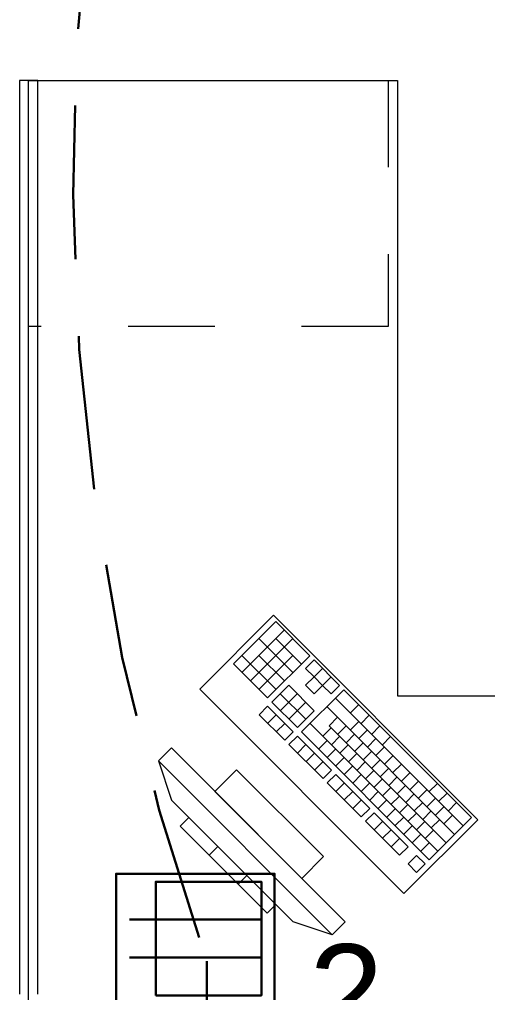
# Model space of a CAD drawing. Header units: inches. Extents: x -19 to 5698, y -728 to 92.
# Drawn here: x 217.236 to 217.998, y 12.979 to 14.561 of the extents above; entities that cross this region are included whole.
import ezdxf

# ---------------------------------------------------------------- set-up
doc = ezdxf.new("R2010")
doc.units = ezdxf.units.IN
doc.header["$MEASUREMENT"] = 0
doc.linetypes.add('HIDDEN', pattern=[0.375, 0.25, -0.125])
doc.linetypes.add('Rayas', pattern=[0.282222, 0.141111, -0.141111])
doc.layers.get('0').update_dxf_attribs({"color": 61})
doc.layers.add('00 conduct tomacorr', color=120, linetype='HIDDEN', lineweight=30)
doc.layers.add('00 IE LUZ EMERGENCIA', color=253, linetype='Continuous', lineweight=0)
doc.layers.add('Interior - Mobiliario', color=7, linetype='Continuous')
doc.styles.add('Annotative', font='arial.ttf')

# ---------------------------------------------------------------- blocks, each defined once
blk = doc.blocks.new('CAJA POP UP 6 MODULOS')
at = {"layer": '00 conduct tomacorr', "linetype": 'Continuous'}
for p, q in [((-0.095, -0.165), (-0.095, -0.0151)), ((-0.052, -0.165), (-0.052, -0.0151)), ((0.052, -0.165), (0.052, -0.0151)), ((0.095, -0.165), (0.095, -0.0151)), ((0, -0.165), (0, -0.18))]:
    blk.add_line(p, q, dxfattribs=at)
for points in [[(-0.147, 0), (0.147, 0), (0.147, -0.18), (-0.147, -0.18)], [(0, 0), (0.147, 0), (0.147, -0.18), (0, -0.18)]]:
    blk.add_lwpolyline(points, close=True, dxfattribs=at)
for points in [[(-0.138, -0.045), (-0.009, -0.045), (-0.009, -0.165), (-0.138, -0.165), (-0.138, -0.045)], [(0.009, -0.045), (0.138, -0.045), (0.138, -0.165), (0.009, -0.165), (0.009, -0.045)]]:
    blk.add_lwpolyline(points, dxfattribs=at)
at = {"color": 1, "insert": (-0.1807, -0.168), "char_height": 0.05, "attachment_point": 1, "rotation": 180}
blk.add_mtext_dynamic_manual_height_columns('{\\fVerdana|b0|i0|c0|p34;2T}', width=0.000481, gutter_width=0.1561, heights=[0], dxfattribs=at)

msp = doc.modelspace()

# ---------------------------------------------------------------- linework, layer by layer
at = {"layer": '00 conduct tomacorr'}
msp.add_line((217.5407, 8.7954, 0.0002), (217.5407, 13.0304), dxfattribs=at)
msp.add_arc((221.1641, 14.3047), 3.8409, 139.0969, 199.3756, dxfattribs=at)
at = {"layer": 'Interior - Mobiliario', "color": 175, "linetype": 'Continuous', "lineweight": 13}
for p, q in [((217.266, 14.4618), (217.236, 14.4618)), ((217.236, 14.4618), (217.236, 12.9768)), ((217.266, 12.9768), (217.266, 14.4618)), ((217.653, 13.5823), (217.5844, 13.5137)), ((217.7084, 13.5269), (217.653, 13.5823)), ((217.6668, 13.5685), (217.5983, 13.4999)), ((217.6807, 13.5546), (217.6121, 13.486)), ((217.681, 13.4995), (217.6256, 13.5549)), ((217.6947, 13.5132), (217.6531, 13.5547)), ((217.6535, 13.4721), (217.5981, 13.5274)), ((217.6672, 13.4858), (217.6257, 13.5273)), ((217.6808, 13.527), (217.626, 13.4722)), ((217.6398, 13.4583), (217.7084, 13.5269)), ((217.5844, 13.5137), (217.6398, 13.4583)), ((217.7153, 13.52), (217.7016, 13.5063)), ((217.7568, 13.4784), (217.7153, 13.52)), ((217.7016, 13.5063), (217.7154, 13.4924)), ((217.7154, 13.4924), (217.7017, 13.4787)), ((217.7292, 13.5061), (217.7154, 13.4924)), ((217.7293, 13.4786), (217.7154, 13.4924)), ((217.743, 13.4923), (217.7293, 13.4786)), ((217.6742, 13.4788), (217.6467, 13.4514)), ((217.7157, 13.4373), (217.6742, 13.4788)), ((217.7017, 13.4787), (217.7156, 13.4649)), ((217.7156, 13.4649), (217.7293, 13.4786)), ((217.7293, 13.4786), (217.7431, 13.4647)), ((217.7431, 13.4647), (217.7568, 13.4784)), ((217.702, 13.4236), (217.6604, 13.4651)), ((217.688, 13.465), (217.6606, 13.4376)), ((217.7638, 13.4715), (217.6952, 13.403)), ((217.9715, 13.2638), (217.7638, 13.4715)), ((217.6399, 13.4446), (217.6262, 13.4309)), ((217.6814, 13.403), (217.6399, 13.4446)), ((217.6467, 13.4514), (217.6883, 13.4099)), ((217.7019, 13.4512), (217.6744, 13.4237)), ((217.9578, 13.2501), (217.7501, 13.4578)), ((217.788, 13.4473), (217.7743, 13.4336)), ((217.6262, 13.4309), (217.6677, 13.3893)), ((217.6537, 13.4307), (217.64, 13.417)), ((217.6883, 13.4099), (217.7157, 13.4373)), ((217.9441, 13.2364), (217.7363, 13.4441)), ((217.8053, 13.43), (217.7916, 13.4163)), ((217.6676, 13.4169), (217.6539, 13.4032)), ((217.9166, 13.209), (217.7089, 13.4167)), ((217.7537, 13.4268), (217.7399, 13.4131)), ((217.9303, 13.2227), (217.7399, 13.4131)), ((217.7675, 13.4129), (217.7538, 13.3992)), ((217.7881, 13.4197), (217.7744, 13.406)), ((217.6677, 13.3893), (217.6814, 13.403)), ((217.6952, 13.403), (217.9029, 13.1952)), ((217.7434, 13.4096), (217.7297, 13.3959)), ((217.7813, 13.3991), (217.7676, 13.3854)), ((217.802, 13.4059), (217.7883, 13.3922)), ((217.8226, 13.4127), (217.8089, 13.399)), ((217.6883, 13.3961), (217.6746, 13.3824)), ((217.6746, 13.3824), (217.73, 13.327)), ((217.7437, 13.3407), (217.6883, 13.3961)), ((217.7022, 13.3823), (217.6885, 13.3685)), ((217.7366, 13.389), (217.7229, 13.3753)), ((217.7572, 13.3958), (217.7435, 13.382)), ((217.7711, 13.3819), (217.7574, 13.3682)), ((217.7952, 13.3852), (217.7815, 13.3715)), ((217.8158, 13.392), (217.8021, 13.3783)), ((217.8399, 13.3954), (217.8262, 13.3816)), ((217.4833, 13.377), (217.4621, 13.3558)), ((217.7662, 13.0941), (217.4833, 13.377)), ((217.716, 13.3684), (217.7023, 13.3547)), ((217.7505, 13.3751), (217.7367, 13.3614)), ((217.7849, 13.3681), (217.7712, 13.3544)), ((217.809, 13.3714), (217.7953, 13.3577)), ((217.8297, 13.3782), (217.816, 13.3645)), ((217.4621, 13.3558), (217.745, 13.0729)), ((217.4621, 13.3558), (217.4833, 13.2921)), ((217.7299, 13.3546), (217.7162, 13.3408)), ((217.7643, 13.3613), (217.7506, 13.3476)), ((217.7988, 13.3542), (217.7851, 13.3405)), ((217.8229, 13.3575), (217.8092, 13.3438)), ((217.8435, 13.3643), (217.8298, 13.3506)), ((217.8574, 13.3505), (217.8437, 13.3368)), ((217.5894, 13.3416), (217.554, 13.3063)), ((217.7308, 13.2002), (217.5894, 13.3416)), ((217.73, 13.327), (217.7437, 13.3407)), ((217.7507, 13.3338), (217.7369, 13.3201)), ((217.806, 13.2784), (217.7507, 13.3338)), ((217.7782, 13.3474), (217.7644, 13.3337)), ((217.8126, 13.3404), (217.7989, 13.3267)), ((217.8367, 13.3437), (217.823, 13.33)), ((217.8712, 13.3366), (217.8575, 13.3229)), ((217.7369, 13.3201), (217.7923, 13.2647)), ((217.7645, 13.3199), (217.7508, 13.3062)), ((217.792, 13.3336), (217.7783, 13.3199)), ((217.8058, 13.3197), (217.7921, 13.306)), ((217.8265, 13.3265), (217.8128, 13.3128)), ((217.8506, 13.3299), (217.8369, 13.3161)), ((217.8851, 13.3228), (217.8714, 13.3091)), ((217.9161, 13.3192), (217.9024, 13.3055)), ((217.554, 13.3063), (217.6955, 13.1649)), ((217.7784, 13.3061), (217.7646, 13.2924)), ((217.8197, 13.3059), (217.806, 13.2922)), ((217.8403, 13.3127), (217.8266, 13.299)), ((217.8644, 13.316), (217.8507, 13.3023)), ((217.8783, 13.3022), (217.8646, 13.2884)), ((217.8989, 13.3089), (217.8852, 13.2952)), ((217.9317, 13.3036), (217.918, 13.2899)), ((217.6813, 13.0941), (217.4833, 13.2921)), ((217.7922, 13.2922), (217.7785, 13.2785)), ((217.8335, 13.292), (217.8198, 13.2783)), ((217.8542, 13.2988), (217.8405, 13.2851)), ((217.8921, 13.2883), (217.8784, 13.2746)), ((217.9128, 13.2951), (217.899, 13.2814)), ((217.9472, 13.288), (217.9335, 13.2743)), ((217.7923, 13.2647), (217.806, 13.2784)), ((217.813, 13.2715), (217.7993, 13.2578)), ((217.8684, 13.2161), (217.813, 13.2715)), ((217.8474, 13.2782), (217.8337, 13.2645)), ((217.868, 13.285), (217.8543, 13.2713)), ((217.8819, 13.2711), (217.8682, 13.2574)), ((217.906, 13.2745), (217.8923, 13.2608)), ((217.9266, 13.2813), (217.9129, 13.2675)), ((217.5116, 13.2639), (217.4975, 13.2497)), ((217.653, 13.1224), (217.5116, 13.2639)), ((217.7993, 13.2578), (217.8546, 13.2024)), ((217.8268, 13.2576), (217.8131, 13.2439)), ((217.8612, 13.2643), (217.8475, 13.2506)), ((217.8957, 13.2573), (217.882, 13.2436)), ((217.9029, 13.1952), (217.9715, 13.2638)), ((217.9198, 13.2606), (217.9061, 13.2469)), ((217.9405, 13.2674), (217.9267, 13.2537)), ((217.4975, 13.2497), (217.6389, 13.1083)), ((217.8407, 13.2438), (217.827, 13.2301)), ((217.8751, 13.2505), (217.8614, 13.2368)), ((217.9096, 13.2434), (217.8959, 13.2297)), ((217.8545, 13.2299), (217.8408, 13.2162)), ((217.8889, 13.2367), (217.8752, 13.2229)), ((217.5587, 13.2167), (217.5446, 13.2026)), ((217.8546, 13.2024), (217.8684, 13.2161)), ((217.9028, 13.2228), (217.8891, 13.2091)), ((217.6955, 13.1649), (217.7308, 13.2002)), ((217.8822, 13.2022), (217.8685, 13.1885)), ((217.8961, 13.1884), (217.8822, 13.2022)), ((217.8685, 13.1885), (217.8823, 13.1747)), ((217.8823, 13.1747), (217.8961, 13.1884)), ((217.6059, 13.1696), (217.5917, 13.1554)), ((217.6389, 13.1083), (217.653, 13.1224)), ((217.745, 13.0729), (217.6813, 13.0941)), ((217.745, 13.0729), (217.7662, 13.0941))]:
    msp.add_line(p, q, dxfattribs=at)
at = {"layer": 'Interior - Mobiliario', "color": 175, "linetype": 'Rayas', "lineweight": 13}
for p, q in [((217.836, 14.4618), (217.836, 14.0618)), ((217.836, 14.0618), (217.251, 14.0618))]:
    msp.add_line(p, q, dxfattribs=at)
at = {"layer": 'Interior - Mobiliario', "color": 175, "linetype": 'Continuous', "lineweight": 13, "flags": 128}
for points in [[(217.251, 12.9618), (217.251, 14.4618), (217.851, 14.4618), (217.851, 13.4618), (218.551, 13.4618), (218.551, 12.9618)], [(217.8616, 13.1401), (217.9818, 13.2603), (217.6495, 13.5927), (217.5293, 13.4724)]]:
    msp.add_lwpolyline(points, close=True, dxfattribs=at)

# ---------------------------------------------------------------- block references
at = {"layer": '00 conduct tomacorr', "xscale": 1.432830642179531, "yscale": 1.432830642179531, "zscale": 1.432830642179531, "rotation": 89.99999999999997}
msp.add_blockref('CAJA POP UP 6 MODULOS', (217.3932, 12.9618), dxfattribs=at)

# ---------------------------------------------------------------- texts
at = {"layer": '00 IE LUZ EMERGENCIA', "style": 'Annotative'}
msp.add_attdef('2', (217.7072, 12.9016, 0), '', height=0.1562, dxfattribs=at)

doc.saveas('drawing.dxf')
